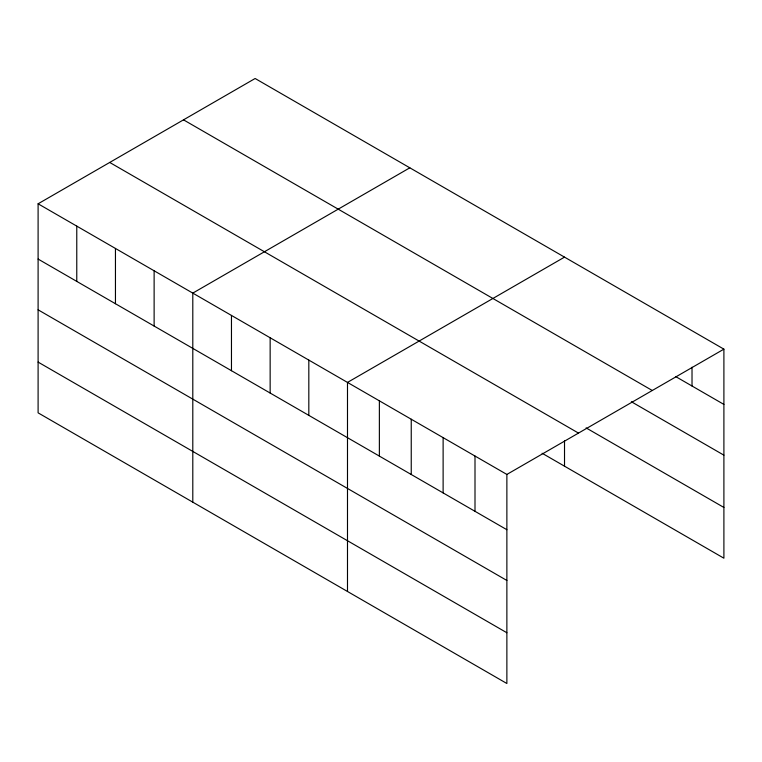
<?xml version="1.0" encoding="UTF-8"?>
<svg xmlns="http://www.w3.org/2000/svg" width="762" height="762" viewBox="0 0 762 762"><rect width="100%" height="100%" fill="white"/><g stroke="black" fill="none" stroke-linecap="round" stroke-linejoin="round"><path stroke-width="1.14" d="M38.1 203.797L506.873 474.44L506.873 683.504L38.1 412.852L38.1 203.797L255.127 78.496L723.9 349.148L723.9 558.203L542.125 453.257M409.823 167.811L192.796 293.113L192.796 502.168M564.518 257.127L347.491 382.419L347.491 591.483M506.873 474.44L723.9 349.148M675.57 376.514L723.9 404.412M183.509 119.844L652.282 390.496M631.355 401.736L723.9 455.162M586.111 427.901L723.9 507.454M109.718 162.449L578.491 433.092M38.1 259.07L506.873 529.714M38.1 309.82L506.873 580.463M38.1 362.102L506.873 632.755M692.02 367.198L692.02 386.01M564.518 440.807L564.518 466.182M475.002 456.038L475.002 511.312M443.122 437.636L443.122 492.909M411.242 419.233L411.242 474.497M379.371 400.822L379.371 456.095M308.82 360.093L308.82 415.366M270.148 337.766L270.148 393.04M231.467 315.439L231.467 370.713M154.124 270.777L154.124 326.05M115.453 248.45L115.453 303.724M76.771 226.124L76.771 281.397"/></g></svg>
